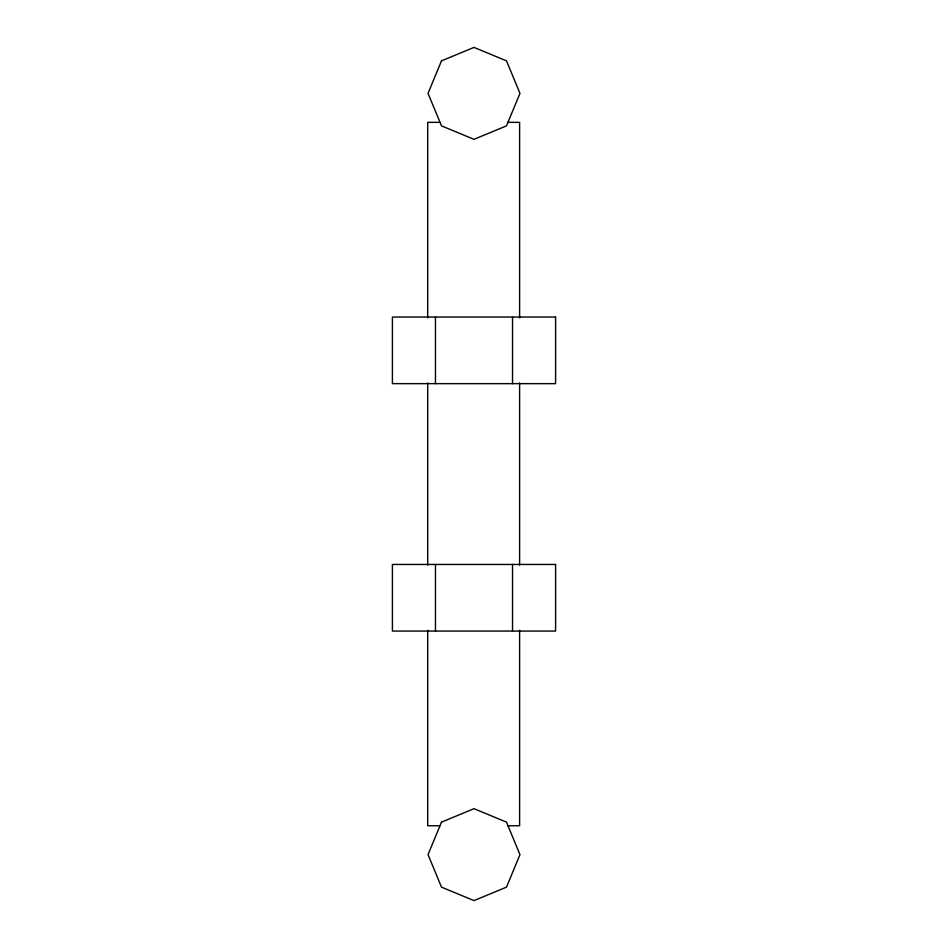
<?xml version="1.0" encoding="UTF-8"?>
<svg xmlns="http://www.w3.org/2000/svg" width="948" height="948" viewBox="0 0 948 948"><rect width="100%" height="100%" fill="white"/><g stroke="black" fill="none" stroke-linecap="round" stroke-linejoin="round"><path stroke-width="1.42" d="M439.813 122.339L427.69 122.339L427.69 317.817M507.5 122.339L519.611 122.339L519.611 317.817M439.813 825.755L427.69 825.755L427.69 630.278M507.5 825.755L519.611 825.755L519.611 630.278M519.611 382.968L519.611 565.126M512.536 317.035L512.536 383.644M512.536 564.451L512.536 631.06M435.464 317.035L435.464 383.644M435.464 564.451L435.464 631.06M427.69 382.968L427.69 565.126M441.495 60.862L428.034 93.366L441.495 125.859L474 139.32L506.505 125.859L519.966 93.366L506.505 60.862L474 47.4L441.495 60.862M441.495 822.141L428.034 854.634L441.495 887.138L474 900.6L506.505 887.138L519.966 854.634L506.505 822.141L474 808.68L441.495 822.141M555.587 317.035L392.413 317.035L392.413 383.644L555.587 383.644L555.587 317.035M555.587 564.451L392.413 564.451L392.413 631.06L555.587 631.06L555.587 564.451"/></g></svg>
